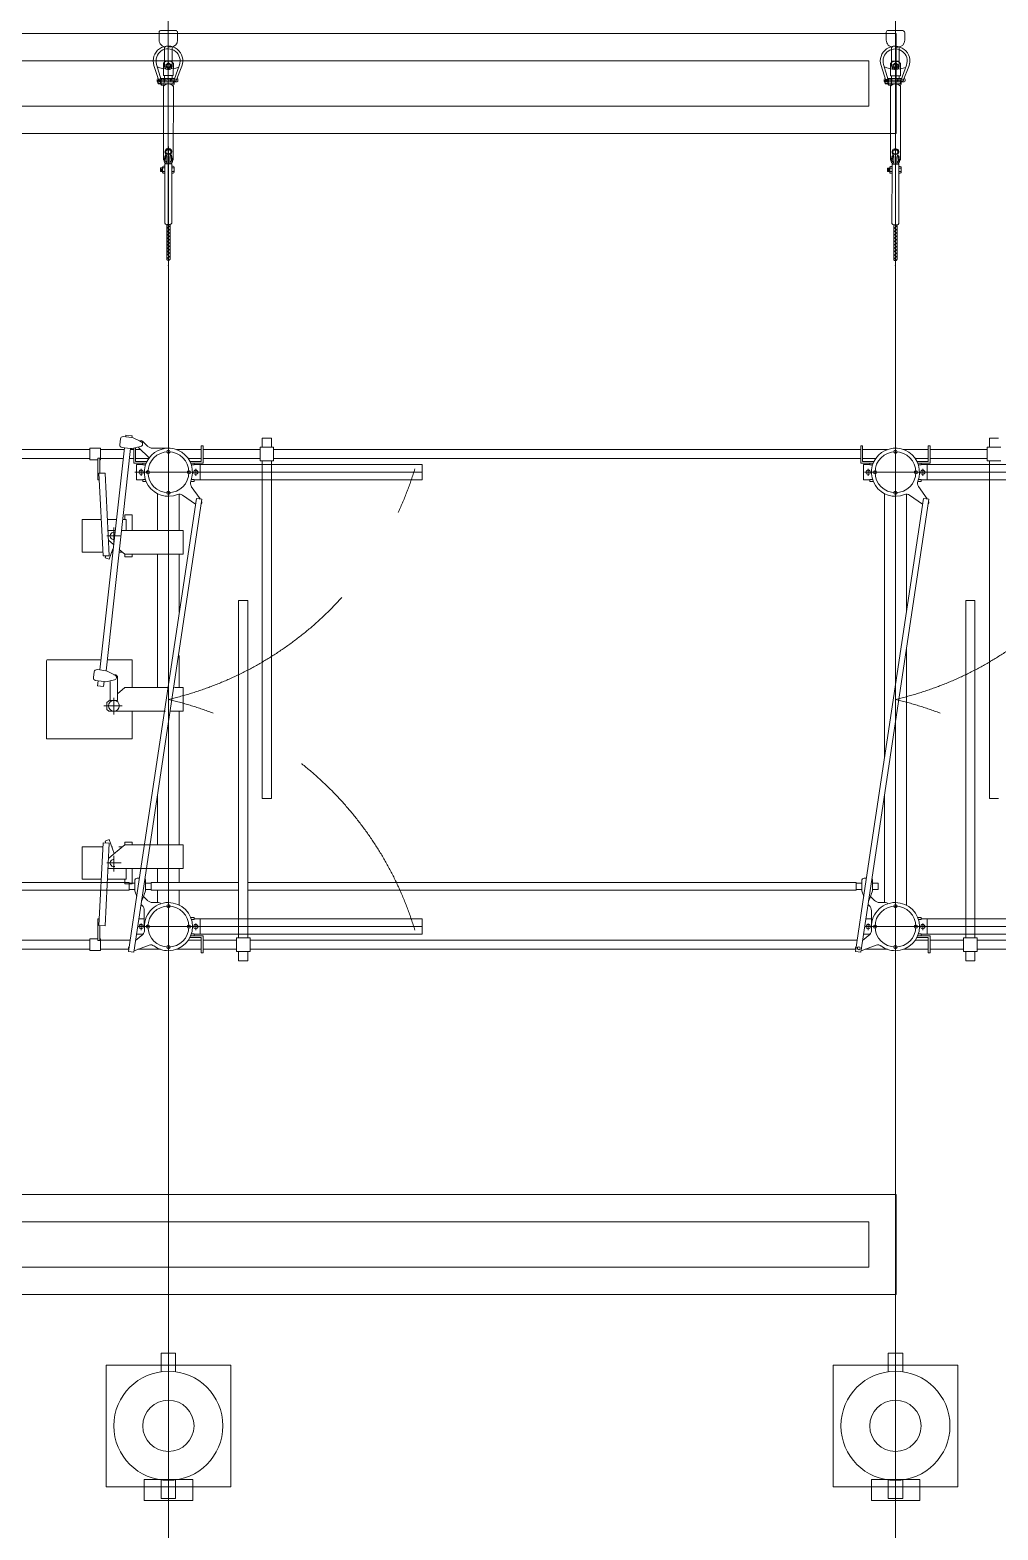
# Model space of a CAD drawing. Header units: millimetres. Extents: x 37084 to 180780, y -153145 to -16322.
# Drawn here: x 72419 to 77744, y -63819 to -55566 of the extents above; entities that cross this region are included whole.
import ezdxf

# ---------------------------------------------------------------- set-up
doc = ezdxf.new("R2010")
doc.units = ezdxf.units.MM
doc.header["$MEASUREMENT"] = 0
doc.linetypes.add('HIDDEN', pattern=[0.375, 0.25, -0.125])
doc.layers.add('00', color=5, linetype='Continuous', lineweight=9)
doc.layers.add('1_Phu_kien', color=5, linetype='Continuous', lineweight=9)
for name, color, linetype in [('1_Day dan', 5, 'Continuous'), ('DCL 3P-2ES', 7, 'Continuous'), ('Muong cap GD nay', 3, 'Continuous')]:
    doc.layers.add(name, color=color, linetype=linetype)

# ---------------------------------------------------------------- blocks, each defined once
blk = doc.blocks.new('CT 220kV')
at = {"color": 0, "linetype": 'ByBlock', "lineweight": -2, "ltscale": 4500}
for p, q in [((490038.4, 23628.1), (490037.9, 23627.6)), ((490037.9, 23627.6), (490037.9, 22942.6)), ((490038.4, 23628.1), (490706.9, 23628.1)), ((490706.9, 23628.1), (490707.4, 23627.6)), ((490707.4, 23627.6), (490707.4, 22942.6)), ((490667.3, 23419.3), (490782.7, 23419.3)), ((490667.3, 23284.6), (490667.3, 23419.3)), ((490782.7, 23419.3), (490782.7, 23284.6)), ((489973, 23324.6), (489972.5, 23324.1)), ((489972.5, 23324.1), (489972.5, 23245.1)), ((489973, 23324.6), (490075.1, 23324.6)), ((490667.3, 23284.6), (490667.3, 23152.3)), ((490669.8, 23324.6), (490772, 23324.6)), ((490772, 23324.6), (490772.5, 23324.1)), ((490772.5, 23324.1), (490772.5, 23245.1)), ((490782.7, 23152.3), (490782.7, 23284.6)), ((489972.5, 23245.1), (489973, 23244.6)), ((489973, 23244.6), (490075.1, 23244.6)), ((490669.8, 23244.6), (490772, 23244.6)), ((490772.5, 23245.1), (490772, 23244.6)), ((490667.3, 23152.3), (490782.7, 23152.3)), ((490037.9, 22942.6), (490038.4, 22942.1)), ((490038.4, 22942.1), (490706.9, 22942.1)), ((490707.4, 22942.6), (490706.9, 22942.1))]:
    blk.add_line(p, q, dxfattribs=at)
for radius in [300, 141]:
    blk.add_circle((490372.5, 23284.6), radius, dxfattribs=at)
blk = doc.blocks.new('Chuoi su 220kV 1 day')
at = {"color": 0, "linetype": 'ByBlock', "lineweight": -2, "ltscale": 4500}
for p, q in [((494840.6, -72378.6), (494514.2, -72378.8)), ((494790.2, -72378.7), (494790.2, -72370.1)), ((494790.2, -72378.7), (494790.2, -72370.1)), ((494790.2, -72378.7), (494827.4, -72378.6)), ((494808.8, -72365.8), (494794.4, -72365.8)), ((494808.8, -72365.8), (494794.4, -72365.8)), ((494808.8, -72365.8), (494794.4, -72365.8)), ((494808.8, -72365.8), (494794.4, -72365.8)), ((494798.8, -72378.7), (494798.8, -72370.1)), ((494798.8, -72378.7), (494798.8, -72370.1)), ((494798.8, -72378.7), (494798.8, -72370.1)), ((494798.8, -72378.7), (494798.8, -72370.1)), ((494808.8, -72365.8), (494823.1, -72365.8)), ((494808.8, -72365.8), (494823.1, -72365.8)), ((494808.8, -72365.8), (494823.1, -72365.8)), ((494808.8, -72365.8), (494823.1, -72365.8)), ((494818.7, -72378.6), (494818.7, -72370.1)), ((494818.7, -72378.6), (494818.7, -72370.1)), ((494818.7, -72378.6), (494818.7, -72370.1)), ((494818.7, -72378.6), (494818.7, -72370.1)), ((494827.4, -72378.6), (494827.3, -72370.1)), ((494827.4, -72378.6), (494827.3, -72370.1)), ((494827.4, -72378.6), (494827.3, -72370.1)), ((494827.4, -72378.6), (494827.3, -72370.1)), ((494840.6, -72378.6), (494840.7, -72415.9)), ((494857.5, -72374.4), (494880.3, -72377.3)), ((494858.2, -72379.8), (494880.3, -72381.7)), ((495269.1, -72369.8), (494864.1, -72370)), ((494891, -72397.2), (494901.8, -72382.2)), ((494892.1, -72397.2), (494902.2, -72383.1)), ((494912.2, -72382.2), (494901.8, -72382.2)), ((494911.7, -72383.1), (494902.2, -72383.1)), ((494921.9, -72397.2), (494911.7, -72383.1)), ((494922.9, -72397.2), (494912.2, -72382.2)), ((495274.3, -72378.5), (495274.3, -72373)), ((495281.1, -72378.5), (495281.1, -72385.4)), ((495282, -72378.5), (495282, -72373.2)), ((495301.4, -72365.2), (495282.1, -72365.2)), ((495301.5, -72378.5), (495301.5, -72373.1)), ((495302.5, -72378.5), (495302.5, -72385.4)), ((495309.2, -72378.5), (495309.2, -72372.9)), ((495326.3, -72375.7), (495309.2, -72375.7)), ((495394.3, -72369.8), (495326.3, -72370)), ((495326.3, -72370), (495326.3, -72424.1)), ((495375.6, -72382), (495364.9, -72397)), ((495376.1, -72382.9), (495366, -72397)), ((495386, -72382), (495375.6, -72382)), ((495385.6, -72382.9), (495376.1, -72382.9)), ((495381, -72375.7), (495485.4, -72375.6)), ((495385.6, -72382.9), (495395.7, -72397)), ((495386, -72382), (495396.8, -72397)), ((495406.5, -72375.7), (495406.5, -72418.3)), ((495476.5, -72375.6), (495484.6, -72375.6)), ((495484.6, -72383.2), (495484.6, -72397)), ((495484.6, -72383.2), (495484.6, -72397)), ((495521.7, -72346.1), (495565.3, -72346.1)), ((495575.5, -72356.7), (495575.5, -72437.2)), ((494317.1, -72388.1), (494309.1, -72396.1)), ((494506.7, -72388), (494317, -72388.1)), ((494506.6, -72405.8), (494317, -72405.9)), ((494335.7, -72388.1), (494317.8, -72405.9)), ((494354.2, -72388), (494336.4, -72405.9)), ((494372.7, -72388), (494354.9, -72405.9)), ((494391.2, -72388), (494373.4, -72405.9)), ((494409.7, -72388), (494391.9, -72405.8)), ((494428.2, -72388), (494410.4, -72405.8)), ((494446.7, -72388), (494428.9, -72405.8)), ((494465.2, -72388), (494447.4, -72405.8)), ((494483.7, -72388), (494465.9, -72405.8)), ((494502.3, -72388), (494484.4, -72405.8)), ((494506.6, -72401.8), (494503, -72405.8)), ((494506.6, -72405.8), (494506.6, -72389)), ((494840.7, -72415.9), (494514.2, -72416)), ((494790.2, -72415.9), (494790.2, -72424.5)), ((494790.2, -72415.9), (494790.2, -72424.5)), ((494790.2, -72415.9), (494827.4, -72415.9)), ((494808.8, -72428.7), (494794.4, -72428.7)), ((494808.8, -72428.7), (494794.4, -72428.7)), ((494808.8, -72428.7), (494794.4, -72428.7)), ((494808.8, -72428.7), (494794.4, -72428.7)), ((494798.8, -72415.9), (494798.8, -72424.5)), ((494798.8, -72415.9), (494798.8, -72424.5)), ((494798.8, -72415.9), (494798.8, -72424.5)), ((494798.8, -72415.9), (494798.8, -72424.5)), ((494798.9, -72440), (494798.8, -72428.7)), ((494818.7, -72440), (494798.9, -72440)), ((494813.9, -72436.6), (494802.2, -72436.6)), ((494813.9, -72434.1), (494802.6, -72434.1)), ((494802.7, -72415.9), (494814.9, -72415.9)), ((494813.6, -72431.6), (494802.9, -72431.6)), ((494808.8, -72428.7), (494823.1, -72428.7)), ((494808.8, -72428.7), (494823.1, -72428.7)), ((494808.8, -72428.7), (494823.1, -72428.7)), ((494808.8, -72428.7), (494823.1, -72428.7)), ((494818.7, -72415.9), (494818.7, -72424.5)), ((494818.7, -72415.9), (494818.7, -72424.5)), ((494818.7, -72415.9), (494818.7, -72424.5)), ((494818.7, -72440), (494818.7, -72428.7)), ((494827.4, -72415.9), (494827.4, -72424.5)), ((494827.4, -72415.9), (494827.4, -72424.5)), ((494827.4, -72415.9), (494827.4, -72424.5)), ((494827.4, -72415.9), (494827.4, -72424.5)), ((494862.4, -72388.6), (494840.6, -72388.6)), ((494862.5, -72405.9), (494840.6, -72405.9)), ((494880.5, -72388.6), (494853.8, -72388.6)), ((494880.5, -72405.9), (494853.8, -72405.9)), ((494858.1, -72419.8), (494880.8, -72416.4)), ((494858.7, -72414.5), (494880.7, -72412)), ((495269.1, -72424.3), (494864.1, -72424.5)), ((494901.8, -72412.2), (494891, -72397.2)), ((494902.2, -72411.4), (494892.1, -72397.2)), ((494912.2, -72412.2), (494901.8, -72412.2)), ((494911.7, -72411.3), (494902.2, -72411.4)), ((494911.7, -72411.3), (494921.9, -72397.2)), ((494912.2, -72412.2), (494922.9, -72397.2)), ((495274.3, -72419.5), (495274.3, -72415.6)), ((495309.2, -72419.5), (495274.3, -72419.5)), ((495274.3, -72421.4), (495274.3, -72434.6)), ((495282.1, -72439.6), (495275.9, -72435.8)), ((495281.1, -72406), (495281.1, -72388.1)), ((495281.1, -72415.6), (495281.1, -72408.7)), ((495282, -72385.4), (495282, -72388.1)), ((495282, -72395), (495282, -72399.1)), ((495282, -72406), (495282.1, -72408.7)), ((495282.1, -72434.6), (495282.1, -72421.4)), ((495301.5, -72439.6), (495282.1, -72439.6)), ((495282.1, -72454.1), (495282.1, -72439.6)), ((495301.6, -72454.1), (495282.1, -72454.1)), ((495291.8, -72456.2), (495282.1, -72454.1)), ((495283, -72454.1), (495283, -72439.6)), ((495301.6, -72454.1), (495291.8, -72456.2)), ((495300.6, -72454.1), (495300.6, -72439.6)), ((495301.5, -72388.1), (495301.5, -72385.4)), ((495301.5, -72399.1), (495301.5, -72395)), ((495301.5, -72408.7), (495301.5, -72405.9)), ((495301.5, -72434.6), (495301.5, -72421.4)), ((495301.5, -72439.6), (495307.7, -72435.7)), ((495301.6, -72454.1), (495301.5, -72439.6)), ((495302.5, -72395), (495302.5, -72388.1)), ((495302.5, -72405.9), (495302.5, -72399.1)), ((495302.5, -72415.5), (495302.5, -72408.7)), ((495309.2, -72419.5), (495309.2, -72415.5)), ((495326.3, -72418.5), (495309.2, -72418.5)), ((495309.2, -72421.4), (495309.3, -72434.6)), ((495394.4, -72424.2), (495326.3, -72424.1)), ((495364.9, -72397), (495375.6, -72412)), ((495366, -72397), (495376.1, -72411.1)), ((495386.1, -72412), (495375.6, -72412)), ((495385.6, -72411.1), (495376.1, -72411.1)), ((495381, -72418.3), (495485.4, -72418.3)), ((495395.7, -72397), (495385.6, -72411.1)), ((495396.8, -72397), (495386.1, -72412)), ((495521.7, -72447.8), (495565.3, -72447.8)), ((495521.7, -72447.8), (495565.3, -72447.8)), ((494317.8, -76388.1), (494309.8, -76396.1)), ((494507.4, -76388), (494317.7, -76388.1)), ((494507.3, -76405.8), (494317.7, -76405.9)), ((494336.3, -76388.1), (494318.5, -76405.9)), ((494354.8, -76388), (494337, -76405.9)), ((494373.4, -76388), (494355.5, -76405.9)), ((494391.9, -76388), (494374.1, -76405.9)), ((494410.4, -76388), (494392.6, -76405.8)), ((494428.9, -76388), (494411.1, -76405.8)), ((494447.4, -76388), (494429.6, -76405.8)), ((494465.9, -76388), (494448.1, -76405.8)), ((494484.4, -76388), (494466.6, -76405.8)), ((494502.9, -76388), (494485.1, -76405.8)), ((494507.3, -76401.8), (494503.6, -76405.8)), ((494507.3, -76405.8), (494507.3, -76389)), ((494841.3, -76378.6), (494514.9, -76378.8)), ((494841.3, -76415.9), (494514.9, -76416)), ((494790.8, -76378.7), (494790.8, -76370.1)), ((494790.8, -76378.7), (494790.8, -76370.1)), ((494790.8, -76378.7), (494828, -76378.6)), ((494790.9, -76415.9), (494790.9, -76424.5)), ((494790.9, -76415.9), (494790.9, -76424.5)), ((494790.9, -76415.9), (494828, -76415.9)), ((494809.4, -76365.8), (494795.1, -76365.8)), ((494809.4, -76365.8), (494795.1, -76365.8)), ((494809.4, -76365.8), (494795.1, -76365.8)), ((494809.4, -76365.8), (494795.1, -76365.8)), ((494799.5, -76378.7), (494799.5, -76370.1)), ((494799.5, -76378.7), (494799.5, -76370.1)), ((494799.5, -76378.7), (494799.5, -76370.1)), ((494799.5, -76378.7), (494799.5, -76370.1)), ((494799.5, -76415.9), (494799.5, -76424.5)), ((494799.5, -76415.9), (494799.5, -76424.5)), ((494799.5, -76415.9), (494799.5, -76424.5)), ((494799.5, -76415.9), (494799.5, -76424.5)), ((494803.4, -76415.9), (494815.5, -76415.9)), ((494809.4, -76365.8), (494823.8, -76365.8)), ((494809.4, -76365.8), (494823.8, -76365.8)), ((494809.4, -76365.8), (494823.8, -76365.8)), ((494809.4, -76365.8), (494823.8, -76365.8)), ((494819.4, -76378.6), (494819.4, -76370.1)), ((494819.4, -76378.6), (494819.4, -76370.1)), ((494819.4, -76378.6), (494819.4, -76370.1)), ((494819.4, -76378.6), (494819.4, -76370.1)), ((494819.4, -76415.9), (494819.4, -76424.5)), ((494819.4, -76415.9), (494819.4, -76424.5)), ((494819.4, -76415.9), (494819.4, -76424.5)), ((494828, -76378.6), (494828, -76370.1)), ((494828, -76378.6), (494828, -76370.1)), ((494828, -76378.6), (494828, -76370.1)), ((494828, -76378.6), (494828, -76370.1)), ((494828, -76415.9), (494828, -76424.5)), ((494828, -76415.9), (494828, -76424.5)), ((494828, -76415.9), (494828, -76424.5)), ((494828, -76415.9), (494828, -76424.5)), ((494841.3, -76378.6), (494841.3, -76415.9)), ((494863.1, -76388.6), (494841.3, -76388.6)), ((494863.1, -76405.9), (494841.3, -76405.9)), ((494881.2, -76388.6), (494854.5, -76388.6)), ((494881.2, -76405.9), (494854.5, -76405.9)), ((494858.2, -76374.4), (494881, -76377.3)), ((494858.7, -76419.8), (494881.5, -76416.4)), ((494858.9, -76379.8), (494881, -76381.7)), ((494859.3, -76414.5), (494881.3, -76412)), ((495269.8, -76369.8), (494864.7, -76370)), ((495269.8, -76424.3), (494864.8, -76424.5)), ((494891.7, -76397.2), (494902.4, -76382.2)), ((494902.4, -76412.2), (494891.7, -76397.2)), ((494892.8, -76397.2), (494902.9, -76383.1)), ((494902.9, -76411.4), (494892.8, -76397.2)), ((494912.8, -76382.2), (494902.4, -76382.2)), ((494912.9, -76412.2), (494902.4, -76412.2)), ((494912.4, -76383.1), (494902.9, -76383.1)), ((494912.4, -76411.3), (494902.9, -76411.4)), ((494922.5, -76397.2), (494912.4, -76383.1)), ((494912.4, -76411.3), (494922.5, -76397.2)), ((494923.6, -76397.2), (494912.8, -76382.2)), ((494912.9, -76412.2), (494923.6, -76397.2)), ((495275, -76378.5), (495275, -76373)), ((495275, -76419.5), (495275, -76415.6)), ((495309.9, -76419.5), (495275, -76419.5)), ((495275, -76421.4), (495275, -76434.6)), ((495281.7, -76378.5), (495281.7, -76385.4)), ((495281.8, -76406), (495281.7, -76388.1)), ((495281.8, -76415.6), (495281.8, -76408.7)), ((495282.7, -76378.5), (495282.7, -76373.2)), ((495282.7, -76385.4), (495282.7, -76388.1)), ((495282.7, -76395), (495282.7, -76399.1)), ((495282.7, -76406), (495282.7, -76408.7)), ((495282.7, -76434.6), (495282.7, -76421.4)), ((495302.1, -76365.2), (495282.8, -76365.2)), ((495302.2, -76378.5), (495302.2, -76373.1)), ((495302.2, -76388.1), (495302.2, -76385.4)), ((495302.2, -76399.1), (495302.2, -76395)), ((495302.2, -76408.7), (495302.2, -76405.9)), ((495302.2, -76434.6), (495302.2, -76421.4)), ((495303.2, -76378.5), (495303.2, -76385.4)), ((495303.2, -76395), (495303.2, -76388.1)), ((495303.2, -76405.9), (495303.2, -76399.1)), ((495303.2, -76415.5), (495303.2, -76408.7)), ((495309.9, -76378.5), (495309.9, -76372.9)), ((495327, -76375.7), (495309.9, -76375.7)), ((495309.9, -76419.5), (495309.9, -76415.5)), ((495326.9, -76418.5), (495309.9, -76418.5)), ((495309.9, -76421.4), (495309.9, -76434.6)), ((495327, -76370), (495326.9, -76424.1)), ((495395, -76424.2), (495326.9, -76424.1)), ((495395, -76369.8), (495327, -76370)), ((495376.3, -76382), (495365.6, -76397)), ((495365.6, -76397), (495376.3, -76412)), ((495376.7, -76382.9), (495366.6, -76397)), ((495366.6, -76397), (495376.8, -76411.1)), ((495386.7, -76382), (495376.3, -76382)), ((495386.7, -76412), (495376.3, -76412)), ((495386.3, -76382.9), (495376.7, -76382.9)), ((495386.3, -76411.1), (495376.8, -76411.1)), ((495381.6, -76375.7), (495486, -76375.6)), ((495381.7, -76418.3), (495486, -76418.3)), ((495386.3, -76382.9), (495396.4, -76397)), ((495396.4, -76397), (495386.3, -76411.1)), ((495386.7, -76382), (495397.5, -76397)), ((495397.5, -76397), (495386.7, -76412)), ((495407.1, -76375.7), (495407.2, -76418.3)), ((495477.2, -76375.6), (495485.2, -76375.6)), ((495485.2, -76383.2), (495485.3, -76397)), ((495485.2, -76383.2), (495485.3, -76397)), ((495522.3, -76346.1), (495566, -76346.1)), ((495576.1, -76356.7), (495576.2, -76437.2)), ((494809.5, -76428.7), (494795.1, -76428.7)), ((494809.5, -76428.7), (494795.1, -76428.7)), ((494809.5, -76428.7), (494795.1, -76428.7)), ((494809.5, -76428.7), (494795.1, -76428.7)), ((494799.5, -76440), (494799.5, -76428.7)), ((494819.4, -76440), (494799.5, -76440)), ((494814.6, -76436.6), (494802.9, -76436.6)), ((494814.6, -76434.1), (494803.2, -76434.1)), ((494814.3, -76431.6), (494803.6, -76431.6)), ((494809.5, -76428.7), (494823.8, -76428.7)), ((494809.5, -76428.7), (494823.8, -76428.7)), ((494809.5, -76428.7), (494823.8, -76428.7)), ((494809.5, -76428.7), (494823.8, -76428.7)), ((494819.4, -76440), (494819.4, -76428.7)), ((495282.7, -76439.6), (495276.6, -76435.8)), ((495302.2, -76439.6), (495282.7, -76439.6)), ((495282.7, -76454.1), (495282.7, -76439.6)), ((495302.2, -76454.1), (495282.7, -76454.1)), ((495292.5, -76456.2), (495282.7, -76454.1)), ((495283.7, -76454.1), (495283.7, -76439.6)), ((495302.2, -76454.1), (495292.5, -76456.2)), ((495301.3, -76454.1), (495301.2, -76439.6)), ((495302.2, -76439.6), (495308.3, -76435.7)), ((495302.2, -76454.1), (495302.2, -76439.6)), ((495522.4, -76447.8), (495566, -76447.8)), ((495522.4, -76447.8), (495566, -76447.8))]:
    blk.add_line(p, q, dxfattribs=at)
at = {"color": 0, "linetype": 'ByBlock', "lineweight": 20, "ltscale": 4500}
for p, q in [((495292.8, -72349.6), (495292.8, -72401.3)), ((495299.9, -72380.4), (495297.9, -72384)), ((495305.7, -72344.2), (495298.2, -72344.2)), ((495378.2, -72323.2), (495299.4, -72353.7)), ((495299.9, -72380.4), (495304, -72380.4)), ((495302, -72393.8), (495302, -72374.5)), ((495384.9, -72336.5), (495304, -72365.9)), ((495306.1, -72384), (495304, -72380.4)), ((495311.1, -72363.3), (495311.2, -72401.3)), ((495292.8, -72453.1), (495292.8, -72401.3)), ((495293.8, -72384), (495310.7, -72384)), ((495297.9, -72384), (495299.9, -72387.6)), ((495299.9, -72422.2), (495297.9, -72418.7)), ((495305.8, -72458.5), (495298.3, -72458.5)), ((495382, -72476.3), (495299.8, -72449)), ((495299.9, -72422.2), (495304.1, -72422.2)), ((495302, -72408.8), (495302, -72428.2)), ((495388.5, -72462.1), (495303.7, -72436.6)), ((495304, -72387.6), (495306.1, -72384)), ((495306.1, -72418.7), (495304.1, -72422.2)), ((495311.2, -72438.9), (495311.2, -72401.3)), ((495306.4, -76344.2), (495298.9, -76344.2)), ((495378.8, -76323.2), (495300.1, -76353.7)), ((495385.6, -76336.5), (495304.7, -76365.9)), ((495293.5, -76349.6), (495293.5, -76401.3)), ((495293.5, -76453.1), (495293.5, -76401.3)), ((495294.5, -76384), (495311.3, -76384)), ((495300.6, -76380.4), (495298.5, -76384)), ((495298.5, -76384), (495300.6, -76387.6)), ((495300.6, -76422.2), (495298.5, -76418.7)), ((495300.6, -76380.4), (495304.7, -76380.4)), ((495300.6, -76422.2), (495304.7, -76422.2)), ((495302.7, -76393.8), (495302.7, -76374.5)), ((495302.7, -76408.8), (495302.7, -76428.2)), ((495306.8, -76384), (495304.7, -76380.4)), ((495304.7, -76387.6), (495306.8, -76384)), ((495306.8, -76418.7), (495304.7, -76422.2)), ((495311.8, -76363.3), (495311.8, -76401.3)), ((495311.9, -76438.9), (495311.8, -76401.3)), ((495306.4, -76458.5), (495299, -76458.5)), ((495382.7, -76476.3), (495300.4, -76449)), ((495389.2, -76462.1), (495304.4, -76436.6))]:
    blk.add_line(p, q, dxfattribs=at)
for centre, radius in [((495302, -72384), 3.57), ((495301.8, -72442.8), 6.51), ((495302, -72418.7), 3.57), ((495302.7, -76384), 3.57), ((495302.7, -76418.7), 3.57), ((495302.5, -76442.8), 6.51)]:
    blk.add_circle(centre, radius, dxfattribs=at)
at = {"color": 0, "linetype": 'ByBlock', "lineweight": -2, "ltscale": 4500}
for centre in [(495381, -72397), (495381.7, -76397)]:
    blk.add_circle(centre, 9.1, dxfattribs=at)
for centre, radius, start, end in [((494517.8, -72389.4), 11.2, 108.96916, 178.24568), ((494794.4, -72370.1), 4.24, 90.02692, 180.02692), ((494794.4, -72370.1), 4.24, 90.02692, 180.02692), ((494794.4, -72370.1), 4.24, 90.02692, 180.02692), ((494794.4, -72370.1), 4.24, 90.02692, 180.02692), ((494794.6, -72370.1), 4.24, 0.02692, 90.02692), ((494803.1, -72370.1), 4.24, 90.02692, 180.02692), ((494803.1, -72370.1), 4.24, 90.02692, 180.02692), ((494803.1, -72370.1), 4.24, 90.02692, 180.02692), ((494803.1, -72370.1), 4.24, 90.02692, 180.02692), ((494814.4, -72370.1), 4.24, 0.02692, 90.02692), ((494814.4, -72370.1), 4.24, 0.02692, 90.02692), ((494814.4, -72370.1), 4.24, 0.02692, 90.02692), ((494814.4, -72370.1), 4.24, 0.02692, 90.02692), ((494822.9, -72370.1), 4.24, 90.02692, 180.02692), ((494823.1, -72370.1), 4.24, 0.02692, 90.02692), ((494823.1, -72370.1), 4.24, 0.02692, 90.02692), ((494823.1, -72370.1), 4.24, 0.02692, 90.02692), ((494823.1, -72370.1), 4.24, 0.02692, 90.02692), ((494862.5, -72400.3), 27.7, 119.35569, 141.99742), ((494860.1, -72392.7), 13, 98.17951, 161.92731), ((494855.8, -72388.3), 14, 82.90465, 119.35569), ((494889.1, -72397.2), 37, 132.6154, 166.51122), ((494877.8, -72389.8), 12.8, 17.05586, 78.71509), ((494876.7, -72394.7), 13.5, 34.9458, 74.56824), ((494878.2, -72361.1), 27.6, 274.8731, 310.81077), ((494907, -72397.2), 18.6, 0.02692, 125.24493), ((495244.1, -72397.1), 37, 312.6154, 47.43845), ((495282.1, -72373), 7.79, 90.02692, 180.02692), ((495291.8, -72382.6), 13.6, 44.26957, 135.78427), ((495301.4, -72373), 7.79, 0.02692, 90.02692), ((495381, -72397), 21.3, 90.02692, 270.02692), ((495369.7, -72397), 36.8, 312.51108, 47.54277), ((495521.7, -72383.2), 37.1, 90.02692, 180.02692), ((495560.9, -72360.5), 15.1, 14.63395, 73.05871), ((494318, -72397), 8.97, 83.23732, 276.81652), ((494517.8, -72405.4), 11.2, 181.80816, 251.08469), ((494794.4, -72424.5), 4.24, 180.02692, 270.02692), ((494794.4, -72424.5), 4.24, 180.02692, 270.02692), ((494794.4, -72424.5), 4.24, 180.02692, 270.02692), ((494794.4, -72424.5), 4.24, 180.02692, 270.02692), ((494794.6, -72424.5), 4.24, 270.02692, 0.02692), ((494794.6, -72424.5), 4.24, 270.02692, 0.02692), ((494794.6, -72424.5), 4.24, 270.02692, 0.02692), ((494794.6, -72424.5), 4.24, 270.02692, 0.02692), ((494803.1, -72424.5), 4.24, 180.02692, 270.02692), ((494803.1, -72424.5), 4.24, 180.02692, 270.02692), ((494803.1, -72424.5), 4.24, 180.02692, 270.02692), ((494803.1, -72424.5), 4.24, 180.02692, 270.02692), ((494814.5, -72424.5), 4.24, 270.02692, 0.02692), ((494814.5, -72424.5), 4.24, 270.02692, 0.02692), ((494814.5, -72424.5), 4.24, 270.02692, 0.02692), ((494814.5, -72424.5), 4.24, 270.02692, 0.02692), ((494823, -72424.5), 4.24, 180.02692, 270.02692), ((494823.1, -72424.5), 4.24, 270.02692, 0.02692), ((494823.1, -72424.5), 4.24, 270.02692, 0.02692), ((494823.1, -72424.5), 4.24, 270.02692, 0.02692), ((494823.1, -72424.5), 4.24, 270.02692, 0.02692), ((494862.4, -72393.9), 27.7, 218.31709, 242.08464), ((494860.2, -72401.6), 13, 199.44522, 263.26083), ((494856, -72406), 14, 242.08464, 278.53568), ((494889.1, -72397.2), 37, 193.54263, 227.43845), ((494878.2, -72433.3), 27.6, 49.24307, 85.18075), ((494877.1, -72399), 13.5, 285.4856, 321.31025), ((494878.2, -72403.9), 12.8, 281.33875, 339.1225), ((494907, -72397.2), 18.6, 234.80892, 0.02692), ((495521.7, -72410.7), 37.1, 180.02692, 270.02692), ((495565.7, -72437.9), 9.82, 267.7661, 4.64893), ((494318.7, -76397), 8.97, 83.23732, 276.81652), ((494518.5, -76389.4), 11.2, 108.96916, 178.24568), ((494518.5, -76405.4), 11.2, 181.80816, 251.08469), ((494795.1, -76370.1), 4.24, 90.02692, 180.02692), ((494795.1, -76370.1), 4.24, 90.02692, 180.02692), ((494795.1, -76370.1), 4.24, 90.02692, 180.02692), ((494795.1, -76370.1), 4.24, 90.02692, 180.02692), ((494795.1, -76424.5), 4.24, 180.02692, 270.02692), ((494795.1, -76424.5), 4.24, 180.02692, 270.02692), ((494795.1, -76424.5), 4.24, 180.02692, 270.02692), ((494795.1, -76424.5), 4.24, 180.02692, 270.02692), ((494795.3, -76370.1), 4.24, 0.02692, 90.02692), ((494795.3, -76424.5), 4.24, 270.02692, 0.02692), ((494795.3, -76424.5), 4.24, 270.02692, 0.02692), ((494795.3, -76424.5), 4.24, 270.02692, 0.02692), ((494795.3, -76424.5), 4.24, 270.02692, 0.02692), ((494803.7, -76370.1), 4.24, 90.02692, 180.02692), ((494803.7, -76370.1), 4.24, 90.02692, 180.02692), ((494803.7, -76370.1), 4.24, 90.02692, 180.02692), ((494803.7, -76370.1), 4.24, 90.02692, 180.02692), ((494803.8, -76424.5), 4.24, 180.02692, 270.02692), ((494803.8, -76424.5), 4.24, 180.02692, 270.02692), ((494803.8, -76424.5), 4.24, 180.02692, 270.02692), ((494803.8, -76424.5), 4.24, 180.02692, 270.02692), ((494815.1, -76370.1), 4.24, 0.02692, 90.02692), ((494815.1, -76370.1), 4.24, 0.02692, 90.02692), ((494815.1, -76370.1), 4.24, 0.02692, 90.02692), ((494815.1, -76370.1), 4.24, 0.02692, 90.02692), ((494815.1, -76424.5), 4.24, 270.02692, 0.02692), ((494815.1, -76424.5), 4.24, 270.02692, 0.02692), ((494815.1, -76424.5), 4.24, 270.02692, 0.02692), ((494815.1, -76424.5), 4.24, 270.02692, 0.02692), ((494823.6, -76370.1), 4.24, 90.02692, 180.02692), ((494823.6, -76424.5), 4.24, 180.02692, 270.02692), ((494823.8, -76370.1), 4.24, 0.02692, 90.02692), ((494823.8, -76370.1), 4.24, 0.02692, 90.02692), ((494823.8, -76370.1), 4.24, 0.02692, 90.02692), ((494823.8, -76370.1), 4.24, 0.02692, 90.02692), ((494823.8, -76424.5), 4.24, 270.02692, 0.02692), ((494823.8, -76424.5), 4.24, 270.02692, 0.02692), ((494823.8, -76424.5), 4.24, 270.02692, 0.02692), ((494823.8, -76424.5), 4.24, 270.02692, 0.02692), ((494863.2, -76400.3), 27.7, 119.35569, 141.99742), ((494863.1, -76393.9), 27.7, 218.31709, 242.08464), ((494860.8, -76392.7), 13, 98.17951, 161.92731), ((494860.9, -76401.6), 13, 199.44522, 263.26083), ((494856.4, -76388.3), 14, 82.90465, 119.35569), ((494856.7, -76406), 14, 242.08464, 278.53568), ((494889.8, -76397.2), 37, 132.6154, 166.51122), ((494889.8, -76397.2), 37, 193.54263, 227.43845), ((494878.5, -76389.8), 12.8, 17.05586, 78.71509), ((494877.4, -76394.7), 13.5, 34.9458, 74.56824), ((494878.9, -76361.1), 27.6, 274.8731, 310.81077), ((494878.9, -76433.3), 27.6, 49.24307, 85.18075), ((494877.7, -76399), 13.5, 285.4856, 321.31025), ((494878.8, -76403.9), 12.8, 281.33875, 339.1225), ((494907.6, -76397.2), 18.6, 0.02692, 125.24493), ((494907.6, -76397.2), 18.6, 234.80892, 0.02692), ((495244.8, -76397.1), 37, 312.6154, 47.43845), ((495282.8, -76373), 7.79, 90.02692, 180.02692), ((495292.5, -76382.6), 13.6, 44.26957, 135.78427), ((495302.1, -76373), 7.79, 0.02692, 90.02692), ((495381.7, -76397), 21.3, 90.02692, 270.02692), ((495370.4, -76397), 36.8, 312.51108, 47.54277), ((495522.3, -76383.2), 37.1, 90.02692, 180.02692), ((495522.4, -76410.7), 37.1, 180.02692, 270.02692), ((495561.6, -76360.5), 15.1, 14.63395, 73.05871), ((495566.4, -76437.9), 9.82, 267.7661, 4.64893)]:
    blk.add_arc(centre, radius, start, end, dxfattribs=at)
at = {"color": 0, "linetype": 'ByBlock', "lineweight": 20, "ltscale": 4500}
for centre, radius, start, end in [((495298.2, -72349.6), 5.43, 90.02692, 180.02692), ((495301.8, -72359.8), 6.51, 111.20477, 289.99445), ((495301.8, -72359.8), 6.51, 289.99445, 111.20477), ((495305.7, -72349.6), 5.43, 0.02692, 90.02692), ((495522, -72397), 159.5, 159.39102, 202.43143), ((495407.6, -72399), 81.4, 251.67219, 111.20477), ((495407.6, -72398.7), 66.2, 253.28681, 109.99445), ((495298.3, -72453.1), 5.43, 180.02692, 270.02692), ((495305.8, -72453.1), 5.43, 270.02692, 0.02692), ((495298.9, -76349.6), 5.43, 90.02692, 180.02692), ((495306.4, -76349.6), 5.43, 0.02692, 90.02692), ((495522.7, -76397), 159.5, 159.39102, 202.43143), ((495408.3, -76399), 81.4, 251.67219, 111.20477), ((495408.3, -76398.7), 66.2, 253.28681, 109.99445), ((495302.4, -76359.8), 6.51, 111.20477, 289.99445), ((495302.4, -76359.8), 6.51, 289.99445, 111.20477), ((495298.9, -76453.1), 5.43, 180.02692, 270.02692), ((495306.4, -76453.1), 5.43, 270.02692, 0.02692)]:
    blk.add_arc(centre, radius, start, end, dxfattribs=at)
at = {"color": 0, "linetype": 'ByBlock', "lineweight": -2, "ltscale": 4500}
for points in [[(495282.1, -72421.4), (495280.8, -72420.5), (495278.2, -72418.5), (495275.6, -72420.5), (495274.3, -72421.4)], [(495282.1, -72434.6), (495280.8, -72435.6), (495278.2, -72437.5), (495275.6, -72435.6), (495274.3, -72434.6)], [(495301.5, -72421.4), (495298.3, -72420.5), (495291.8, -72418.5), (495285.3, -72420.5), (495282.1, -72421.4)], [(495301.5, -72434.6), (495298.3, -72435.6), (495291.8, -72437.5), (495285.3, -72435.6), (495282.1, -72434.6)], [(495309.2, -72421.4), (495308, -72420.4), (495305.4, -72418.5), (495302.8, -72420.5), (495301.5, -72421.4)], [(495309.3, -72434.6), (495308, -72435.6), (495305.4, -72437.5), (495302.8, -72435.6), (495301.5, -72434.6)], [(495282.7, -76421.4), (495281.4, -76420.5), (495278.9, -76418.5), (495276.3, -76420.5), (495275, -76421.4)], [(495302.2, -76421.4), (495299, -76420.5), (495292.5, -76418.5), (495286, -76420.5), (495282.7, -76421.4)], [(495309.9, -76421.4), (495308.6, -76420.4), (495306.1, -76418.5), (495303.5, -76420.5), (495302.2, -76421.4)], [(495282.7, -76434.6), (495281.5, -76435.6), (495278.9, -76437.5), (495276.3, -76435.6), (495275, -76434.6)], [(495302.2, -76434.6), (495299, -76435.6), (495292.5, -76437.5), (495286, -76435.6), (495282.7, -76434.6)], [(495309.9, -76434.6), (495308.6, -76435.6), (495306.1, -76437.5), (495303.5, -76435.6), (495302.2, -76434.6)]]:
    blk.add_open_spline(points, degree=3, dxfattribs=at)
for p in [(494282.5, -72397.5), (494283.1, -76397.5)]:
    blk.add_point(p, dxfattribs=at)
blk = doc.blocks.new('DCL 220kV 3 PHA 2l TD')
at = {"color": 0, "linetype": 'ByBlock', "lineweight": -2, "ltscale": 4500}
for p, q in [((365564.4, 23466), (365564.4, 24687.6)), ((365606.4, 24687.6), (365606.4, 23120.8)), ((365606.4, 24687.6), (365606.4, 23120.8)), ((365648.4, 23466), (365648.4, 24687.6)), ((368064.4, 23466), (368064.4, 24687.6)), ((368106.4, 24687.6), (368106.4, 23120.8)), ((368148.4, 23466), (368148.4, 24687.6)), ((365418.9, 23807.5), (365418.9, 23857.5)), ((365468.9, 23795), (365468.9, 23870)), ((365543.9, 23795), (365543.9, 23870)), ((367401.4, 23807.5), (367401.4, 23857.5)), ((368181.4, 23740), (368181.4, 23920)), ((368231.4, 23740), (368231.4, 23920)), ((365418.9, 23807.5), (365468.9, 23807.5)), ((365543.9, 23795), (365468.9, 23795)), ((365481.4, 23481.8), (365481.4, 23795)), ((365531.4, 23481.8), (365531.4, 23795)), ((365543.9, 23807.5), (367401.4, 23807.5)), ((366311.4, 23677.5), (366311.4, 23727.5)), ((368168.9, 23727.5), (366311.4, 23727.5)), ((368168.9, 23740), (368243.9, 23740)), ((368168.9, 23665), (368168.9, 23740)), ((368243.9, 23665), (368243.9, 23740)), ((368293.9, 23727.5), (368243.9, 23727.5)), ((368293.9, 23677.5), (368293.9, 23727.5)), ((368168.9, 23677.5), (366311.4, 23677.5)), ((368168.9, 23665), (368243.9, 23665)), ((368181.4, 23481.8), (368181.4, 23665)), ((368231.4, 23481.8), (368231.4, 23665)), ((368293.9, 23677.5), (368243.9, 23677.5)), ((365461.4, 23481.8), (365556.4, 23481.8)), ((365461.4, 23471.8), (365461.4, 23481.8)), ((365461.4, 23471.8), (365546.4, 23471.8)), ((365481.4, 23334.9), (365481.4, 23471.8)), ((365531.4, 23400.2), (365531.4, 23471.8)), ((365546.4, 23471.8), (365546.4, 23409.1)), ((365556.4, 23481.8), (365556.4, 23413.7)), ((365564.4, 23466), (365648.4, 23466)), ((365564.4, 23466), (365564.4, 23431.8)), ((365588.4, 23441), (365626.9, 23441)), ((365588.4, 23441), (365626.9, 23441)), ((365648.4, 23466), (365648.4, 23431.8)), ((365683.9, 23417.1), (365753.2, 23465)), ((365732.5, 23368.5), (365782, 23440.2)), ((365750.2, 23444.9), (365754.7, 23474.6)), ((365750.2, 23444.9), (367884.8, 23124.8)), ((365754.7, 23474.6), (367884.8, 23155.2)), ((368064.4, 23466), (368064.4, 23431.8)), ((368064.4, 23466), (368148.4, 23466)), ((368088.4, 23441), (368126.9, 23441)), ((368088.4, 23441), (368126.9, 23441)), ((368148.4, 23466), (368148.4, 23431.8)), ((368251.4, 23481.8), (368156.4, 23481.8)), ((368156.4, 23481.8), (368156.4, 23413.7)), ((368251.4, 23471.8), (368166.4, 23471.8)), ((368166.4, 23471.8), (368166.4, 23409.1)), ((368181.4, 23400.2), (368181.4, 23471.8)), ((368231.4, 23334.9), (368231.4, 23471.8)), ((368251.4, 23471.8), (368251.4, 23481.8)), ((365566.4, 23431.8), (365556.4, 23431.8)), ((365556.4, 23431.8), (365556.4, 23413.7)), ((365566.4, 23431.8), (365566.4, 23417.3)), ((365646.4, 23431.8), (365646.4, 23417.3)), ((365646.4, 23431.8), (365656.4, 23431.8)), ((365646.4, 23431.8), (365656.4, 23431.8)), ((365656.4, 23431.8), (365656.4, 23413.7)), ((368056.4, 23431.8), (368056.4, 23413.7)), ((368066.4, 23431.8), (368056.4, 23431.8)), ((368066.4, 23431.8), (368066.4, 23417.3)), ((368146.4, 23431.8), (368146.4, 23417.3)), ((368146.4, 23431.8), (368156.4, 23431.8)), ((368156.4, 23431.8), (368156.4, 23413.7)), ((365471.3, 23291), (365473.9, 23291)), ((365606.4, 23291), (368106.4, 23291)), ((366376.7, 23351), (365727.2, 23351)), ((367988.3, 23351), (366579, 23351)), ((365481.4, 23110.2), (365481.4, 23247)), ((367177, 23231), (365724.5, 23231)), ((367973.9, 23231), (367379.3, 23231)), ((367902.3, 23195.4), (367867.3, 23195.4)), ((367867.3, 23165.4), (367867.3, 23195.4)), ((367902.3, 23165.4), (367902.3, 23195.4)), ((367973.9, 23203.3), (367973.9, 23237.1)), ((367980.4, 23249.9), (367978.3, 23247.7)), ((368231.4, 23123.5), (368231.4, 23247)), ((365461.4, 23110.2), (365546.4, 23110.2)), ((365461.4, 23110.2), (365461.4, 23100.2)), ((365531.4, 23110.2), (365531.4, 23181.8)), ((365546.4, 23110.2), (365546.4, 23172.9)), ((365556.4, 23150.2), (365556.4, 23168.3)), ((365556.4, 23100.2), (365556.4, 23168.3)), ((365566.4, 23150.2), (365556.4, 23150.2)), ((365564.4, 23116), (365564.4, 23150.2)), ((365564.4, 23116), (365648.4, 23116)), ((365566.4, 23150.2), (365566.4, 23164.7)), ((365588.4, 23141), (365626.9, 23141)), ((365588.4, 23141), (365626.9, 23141)), ((365588.4, 23141), (365626.9, 23141)), ((365646.4, 23150.2), (365646.4, 23164.7)), ((365646.4, 23150.2), (365656.4, 23150.2)), ((365646.4, 23150.2), (365656.4, 23150.2)), ((365648.4, 23116), (365648.4, 23150.2)), ((365656.4, 23150.2), (365656.4, 23168.3)), ((367839.8, 23119.4), (367839.8, 23131.6)), ((367868.1, 23165.4), (367853.8, 23165.4)), ((367901.6, 23165.4), (367868.1, 23165.4)), ((367884.8, 23155.2), (368247.4, 23100.8)), ((367884.8, 23124.8), (368243, 23071.1)), ((367909.8, 23165.4), (367901.6, 23165.4)), ((367955.7, 23148.6), (367909.8, 23165.4)), ((367940.1, 23116.6), (367909.8, 23105.4)), ((367962.2, 23175.1), (367941.1, 23153.9)), ((367990.5, 23146.8), (367984, 23140.3)), ((368018.7, 23158.5), (368106.4, 23158.5)), ((368064.4, 23128.3), (368064.4, 23158.5)), ((368088.4, 23141), (368126.9, 23141)), ((368088.4, 23141), (368126.9, 23141)), ((368088.4, 23141), (368126.9, 23141)), ((368148.4, 23116), (368148.4, 23151.1)), ((368149.9, 23149.5), (368183.7, 23110.4)), ((368209.1, 23184.3), (368239.2, 23102)), ((365461.4, 23100.2), (365556.4, 23100.2)), ((365481.4, 19870), (365481.4, 23100.2)), ((365531.4, 19870), (365531.4, 23100.2)), ((367868.1, 23105.4), (367853.8, 23105.4)), ((367905.7, 23075.4), (367864, 23075.4)), ((367864, 19727.5), (367864, 23075.4)), ((367867.3, 23075.4), (367867.3, 23105.4)), ((367901.6, 23105.4), (367868.1, 23105.4)), ((367909.8, 23105.4), (367901.6, 23105.4)), ((367902.3, 23075.4), (367902.3, 23105.4)), ((367905.7, 19727.5), (367905.7, 23075.4)), ((368181.4, 19740), (368181.4, 23080.4)), ((368231.4, 19740), (368231.4, 23072.9)), ((368243, 23071.1), (368247.4, 23100.8)), ((365564.4, 19466), (365564.4, 20687.6)), ((365564.4, 20687.6), (365648.4, 20687.6)), ((365606.4, 20687.6), (365606.4, 19120.8)), ((365648.4, 19466), (365648.4, 20687.6)), ((368064.4, 19466), (368064.4, 20687.6)), ((368064.4, 20687.6), (368148.4, 20687.6)), ((368106.4, 20687.6), (368106.4, 19120.8)), ((368148.4, 19466), (368148.4, 20687.6)), ((365418.9, 19857.5), (365468.9, 19857.5)), ((365418.9, 19807.5), (365418.9, 19857.5)), ((365543.9, 19870), (365468.9, 19870)), ((365468.9, 19795), (365468.9, 19870)), ((365543.9, 19795), (365543.9, 19870)), ((365543.9, 19857.5), (367401.4, 19857.5)), ((367401.4, 19807.5), (367401.4, 19857.5)), ((365418.9, 19807.5), (365468.9, 19807.5)), ((365543.9, 19795), (365468.9, 19795)), ((365481.4, 19481.8), (365481.4, 19795)), ((365531.4, 19481.8), (365531.4, 19795)), ((365543.9, 19807.5), (367401.4, 19807.5)), ((366311.4, 19677.5), (366311.4, 19727.5)), ((368168.9, 19727.5), (366311.4, 19727.5)), ((368168.9, 19740), (368243.9, 19740)), ((368168.9, 19665), (368168.9, 19740)), ((368243.9, 19665), (368243.9, 19740)), ((368293.9, 19727.5), (368243.9, 19727.5)), ((368293.9, 19677.5), (368293.9, 19727.5)), ((368168.9, 19677.5), (366311.4, 19677.5)), ((367864, 19195.4), (367864, 19677.5)), ((367905.7, 19195.4), (367905.7, 19677.5)), ((368168.9, 19665), (368243.9, 19665)), ((368181.4, 19481.8), (368181.4, 19665)), ((368231.4, 19481.8), (368231.4, 19665)), ((368293.9, 19677.5), (368243.9, 19677.5)), ((365461.4, 19481.8), (365556.4, 19481.8)), ((365461.4, 19471.8), (365461.4, 19481.8)), ((365556.4, 19481.8), (365556.4, 19413.7)), ((368106.4, 19485.4), (368106.4, 19120.8)), ((368251.4, 19481.8), (368156.4, 19481.8)), ((368156.4, 19481.8), (368156.4, 19413.7)), ((368251.4, 19471.8), (368251.4, 19481.8)), ((365461.4, 19471.8), (365546.4, 19471.8)), ((365481.4, 19334.9), (365481.4, 19471.8)), ((365531.4, 19400.2), (365531.4, 19471.8)), ((365546.4, 19471.8), (365546.4, 19409.1)), ((365566.4, 19431.8), (365556.4, 19431.8)), ((365556.4, 19431.8), (365556.4, 19413.7)), ((365564.4, 19466), (365648.4, 19466)), ((365564.4, 19466), (365564.4, 19431.8)), ((365566.4, 19431.8), (365566.4, 19417.3)), ((365588.4, 19441), (365626.9, 19441)), ((365588.4, 19441), (365626.9, 19441)), ((365606.4, 19476.1), (365606.4, 19105.4)), ((365646.4, 19431.8), (365656.4, 19431.8)), ((365646.4, 19431.8), (365656.4, 19431.8)), ((365646.4, 19431.8), (365646.4, 19417.3)), ((365648.4, 19466), (365648.4, 19431.8)), ((365656.4, 19431.8), (365656.4, 19413.7)), ((365683.9, 19417.1), (365753.2, 19465)), ((365732.5, 19368.5), (365782, 19440.2)), ((365750.2, 19444.9), (365754.7, 19474.6)), ((365750.2, 19444.9), (367884.8, 19124.8)), ((365754.7, 19474.6), (367884.8, 19155.2)), ((368056.4, 19431.8), (368056.4, 19413.7)), ((368066.4, 19431.8), (368056.4, 19431.8)), ((368064.4, 19466), (368064.4, 19431.8)), ((368064.4, 19466), (368148.4, 19466)), ((368066.4, 19431.8), (368066.4, 19417.3)), ((368088.4, 19441), (368126.9, 19441)), ((368088.4, 19441), (368126.9, 19441)), ((368146.4, 19431.8), (368156.4, 19431.8)), ((368146.4, 19431.8), (368146.4, 19417.3)), ((368148.4, 19466), (368148.4, 19431.8)), ((368156.4, 19431.8), (368156.4, 19413.7)), ((368251.4, 19471.8), (368166.4, 19471.8)), ((368166.4, 19471.8), (368166.4, 19409.1)), ((368181.4, 19400.2), (368181.4, 19471.8)), ((368231.4, 19334.9), (368231.4, 19471.8)), ((365926.4, 19351), (365727.2, 19351)), ((365926.4, 19372.5), (365926.4, 19031.8)), ((365926.4, 19372.5), (366056.4, 19372.5)), ((366056.4, 19372.5), (366056.4, 19050.8)), ((366376.7, 19351), (366056.4, 19351)), ((366791.4, 19351), (366614, 19351)), ((366791.4, 19351), (366614, 19351)), ((366921.4, 19372.5), (366791.4, 19372.5)), ((366791.4, 19372.5), (366791.4, 19324.4)), ((366921.4, 19372.5), (366921.4, 19304.9)), ((367656.4, 19351), (366921.4, 19351)), ((367656.4, 19372.5), (367656.4, 19050.8)), ((367786.4, 19372.5), (367656.4, 19372.5)), ((367786.4, 19372.5), (367786.4, 18997.6)), ((367864, 19351), (367786.4, 19351)), ((367988.3, 19351), (367905.7, 19351)), ((365473.9, 19203.3), (365473.9, 19291)), ((365606.4, 19290.7), (368106.4, 19291)), ((365926.4, 19231), (365724.5, 19231)), ((366791.4, 19231), (366056.4, 19231)), ((366791.4, 19294.1), (366791.4, 19050.8)), ((366921.4, 19274.6), (366921.4, 18962.5)), ((367656.4, 19231), (367379.3, 19231)), ((367864, 19231), (367786.4, 19231)), ((367973.9, 19231), (367905.7, 19231)), ((367973.9, 19203.3), (367973.9, 19237.1)), ((367980.4, 19249.9), (367978.3, 19247.7)), ((368231.4, 19123.5), (368231.4, 19247)), ((365462.2, 19175.1), (365436.7, 19149.6)), ((365527.9, 19184.2), (365469.4, 19125.7)), ((365531.4, 19110.2), (365531.4, 19181.8)), ((365546.4, 19110.2), (365546.4, 19172.9)), ((365556.4, 19150.2), (365556.4, 19168.3)), ((365556.4, 19100.2), (365556.4, 19168.3)), ((365566.4, 19150.2), (365556.4, 19150.2)), ((365564.4, 19116), (365564.4, 19150.2)), ((365566.4, 19150.2), (365566.4, 19164.7)), ((365646.4, 19150.2), (365646.4, 19164.7)), ((365646.4, 19150.2), (365656.4, 19150.2)), ((365646.4, 19150.2), (365656.4, 19150.2)), ((365648.4, 19116), (365648.4, 19150.2)), ((365656.4, 19150.2), (365656.4, 19168.3)), ((367868.1, 19165.4), (367853.8, 19165.4)), ((367905.7, 19195.4), (367864, 19195.4)), ((367867.3, 19195.4), (367867.3, 19165.4)), ((367901.6, 19165.4), (367868.1, 19165.4)), ((367884.8, 19155.2), (368247.4, 19100.8)), ((367909.8, 19165.4), (367901.6, 19165.4)), ((367902.3, 19195.4), (367902.3, 19165.4)), ((367955.7, 19148.6), (367909.8, 19165.4)), ((367962.2, 19175.1), (367941.1, 19153.9)), ((368018.7, 19158.5), (368106.4, 19158.5)), ((368064.4, 19128.3), (368064.4, 19158.5)), ((368148.4, 19116), (368148.4, 19151.1)), ((368149.9, 19149.5), (368183.7, 19110.4)), ((368209.1, 19184.3), (368239.2, 19102)), ((365405.8, 19091), (365402.1, 19057.2)), ((365405.8, 19091), (365415.7, 19089.9)), ((365415.7, 19089.7), (365412.1, 19056.4)), ((365416.8, 19097.7), (365415.9, 19089.5)), ((365433.8, 19132.6), (365416.6, 19097.9)), ((365438.3, 19141.7), (365433.8, 19132.6)), ((365464.4, 19138.8), (365468.8, 19121.1)), ((365468.8, 19121.1), (365476.2, 19091.4)), ((365471.6, 19110.2), (365546.4, 19110.2)), ((365475.3, 19083.2), (365471.7, 19049.9)), ((365474, 19100.2), (365556.4, 19100.2)), ((365476.2, 19091.4), (365475.3, 19083.2)), ((365475.3, 19083.1), (366699.2, 18948.1)), ((365481.4, 19110.2), (365481.4, 19137.7)), ((365481.4, 19082.4), (365481.4, 19100.2)), ((365531.4, 19076.7), (365531.4, 19100.2)), ((365564.4, 19116), (365648.4, 19116)), ((365588.4, 19141), (365626.9, 19141)), ((365588.4, 19141), (365626.9, 19141)), ((365588.4, 19141), (365626.9, 19141)), ((365926.4, 19091), (365841.4, 19091)), ((365841.4, 19052), (365841.4, 19091)), ((366071.4, 19091), (366056.4, 19091)), ((366071.4, 19052), (366071.4, 19091)), ((366639.4, 19091), (366639.4, 18954.9)), ((366791.4, 19091), (366639.4, 19091)), ((367073.4, 19091), (366921.4, 19091)), ((367073.4, 19091), (367073.4, 18620)), ((367641.4, 19091), (367656.4, 19091)), ((367641.4, 19052), (367641.4, 19091)), ((367786.4, 19091), (367871.4, 19091)), ((367839.8, 19119.4), (367839.8, 19131.6)), ((367868.1, 19105.4), (367853.8, 19105.4)), ((367905.7, 19075.4), (367864, 19075.4)), ((367864, 19075.4), (367864, 15727.5)), ((367867.3, 19105.4), (367867.3, 19075.4)), ((367901.6, 19105.4), (367868.1, 19105.4)), ((367871.4, 19052), (367871.4, 19091)), ((367884.8, 19124.8), (368243, 19071.1)), ((367909.8, 19105.4), (367901.6, 19105.4)), ((367902.3, 19105.4), (367902.3, 19075.4)), ((367905.7, 19075.4), (367905.7, 15727.5)), ((367940.1, 19116.6), (367909.8, 19105.4)), ((367990.5, 19146.8), (367984, 19140.3)), ((368088.4, 19141), (368126.9, 19141)), ((368088.4, 19141), (368126.9, 19141)), ((368088.4, 19141), (368126.9, 19141)), ((368148.4, 19120.2), (368148.4, 19125.2)), ((368181.4, 18940.9), (368181.4, 19080.4)), ((368231.4, 18940.9), (368231.4, 19072.9)), ((368243, 19071.1), (368247.4, 19100.8)), ((365402.1, 19057.2), (365412, 19056.1)), ((365412.1, 19056.4), (365410.5, 19042.2)), ((365422.9, 19026.8), (365454.7, 19023.3)), ((365471.7, 19049.9), (365470.2, 19035.8)), ((365471.6, 19049.3), (366694.4, 18914.4)), ((365481.4, 18918), (365481.4, 19048.1)), ((365531.4, 18918), (365531.4, 19042.5)), ((365866.9, 19052), (365841.4, 19052)), ((365926.4, 19059), (365866.9, 19059)), ((365866.9, 19059), (365866.9, 19038.6)), ((365866.9, 19004.4), (365866.9, 18955.1)), ((365909.5, 18991), (365995.6, 18991)), ((365926.4, 18997.6), (365926.4, 18962.5)), ((365956.4, 18951.9), (365956.4, 19031)), ((366004.4, 18988.8), (365980.9, 18960.7)), ((366028.5, 18986), (366085.2, 18965.4)), ((366056.4, 19050.8), (366030.6, 19020)), ((366045.9, 19038.2), (366045.9, 19018.3)), ((366045.9, 18984.1), (366045.9, 18979.7)), ((366056.4, 19052), (366071.4, 19052)), ((366723.2, 18997.6), (366700.1, 18954.6)), ((366730.4, 19011), (366720.4, 19001)), ((366720.4, 18991.1), (366720.4, 19001)), ((366730.4, 19011), (366861.4, 19011)), ((366749.2, 18993.9), (366759.5, 18946.2)), ((366791.4, 19050.8), (366824.8, 19011)), ((366848.3, 18991), (366939.8, 18991)), ((366861.4, 19011), (366861.4, 18971)), ((366891.4, 18935.2), (366891.4, 19036.1)), ((367704.5, 18993.4), (367627.6, 18965.4)), ((367656.4, 19052), (367641.4, 19052)), ((367656.4, 19050.8), (367708.4, 18988.8)), ((367666.9, 19038.2), (367666.9, 19018.3)), ((367666.9, 18984.1), (367666.9, 18979.7)), ((367708.4, 18988.8), (367731.9, 18960.7)), ((367803.3, 18991), (367717.2, 18991)), ((367756.4, 18951.9), (367756.4, 19031)), ((367786.4, 19059), (367845.9, 19059)), ((367786.4, 18997.6), (367786.4, 18962.5)), ((367845.9, 19059), (367845.9, 19038.6)), ((367845.9, 19052), (367871.4, 19052)), ((367845.9, 19038.6), (367845.9, 18955.1)), ((365474.4, 18918), (365538.4, 18918)), ((365474.4, 18858), (365474.4, 18918)), ((365529.2, 18913), (365612.1, 18913)), ((365529.2, 18903), (365529.2, 18913)), ((365529.2, 18903), (365648.2, 18903)), ((365538.4, 18913), (365538.4, 18918)), ((365538.4, 18858), (365538.4, 18903)), ((366065.5, 18964.9), (365610.6, 18942.6)), ((365612.3, 18908.9), (365610.6, 18942.6)), ((366067.1, 18931.2), (365612.3, 18908.9)), ((365648.2, 18910.7), (365648.2, 18903)), ((365866.9, 18921.4), (365866.9, 18817)), ((365926.4, 18962.5), (365930.6, 18958.3)), ((366045.9, 18930.2), (366045.9, 18817)), ((366067.1, 18931.2), (366065.5, 18964.9)), ((366066.3, 18947.5), (366077.2, 18943.6)), ((366077.2, 18943.6), (366085.2, 18965.4)), ((366639.4, 18920.7), (366639.4, 18622)), ((366694.3, 18913.2), (366692.3, 18899.1)), ((366698.9, 18946.4), (366694.3, 18913.2)), ((366700.1, 18954.6), (366698.9, 18946.4)), ((366753.7, 18904.9), (366751.7, 18890.8)), ((366758.4, 18938), (366753.7, 18904.9)), ((366753.7, 18904.6), (366780.8, 18900.8)), ((366757.7, 18971), (366861.4, 18971)), ((366759.5, 18946.2), (366758.4, 18938)), ((366758.4, 18938.3), (366785.5, 18934.5)), ((366785.5, 18934.5), (366780.8, 18900.8)), ((366858.3, 18971), (366873.8, 18952.5)), ((366911.4, 18952.5), (366873.8, 18952.5)), ((366921.4, 18962.5), (366911.4, 18952.5)), ((367635.6, 18943.6), (367627.6, 18965.4)), ((367646.4, 18947.5), (367635.6, 18943.6)), ((367645.6, 18931.2), (367647.3, 18964.9)), ((367645.6, 18931.2), (368100.5, 18908.9)), ((367647.3, 18964.9), (368102.2, 18942.6)), ((367666.9, 18930.2), (367666.9, 18817)), ((367786.4, 18962.5), (367782.2, 18958.3)), ((367845.9, 18921.4), (367845.9, 18817)), ((368064.5, 18910.7), (368064.5, 18903)), ((368183.6, 18903), (368064.5, 18903)), ((368100.5, 18908.9), (368102.2, 18942.6)), ((368183.6, 18913), (368100.7, 18913)), ((368238.4, 18918), (368174.4, 18918)), ((368174.4, 18913), (368174.4, 18918)), ((368174.4, 18858), (368174.4, 18903)), ((368181.4, 18940.9), (368181.4, 18918)), ((368183.6, 18903), (368183.6, 18913)), ((368231.4, 18940.9), (368231.4, 18918)), ((368238.4, 18858), (368238.4, 18918)), ((365474.4, 18858), (365538.4, 18858)), ((365481.4, 18858), (365481.4, 15870)), ((365531.4, 18858), (365531.4, 18858)), ((365531.4, 18858), (365531.4, 15870)), ((366704.2, 18883.3), (366735.9, 18878.8)), ((368238.4, 18858), (368174.4, 18858)), ((368181.4, 18858), (368181.4, 18858)), ((368181.4, 18858), (368181.4, 15740)), ((368231.4, 18858), (368231.4, 15740)), ((365866.9, 18817), (366045.9, 18817)), ((367845.9, 18817), (367666.9, 18817)), ((367073.4, 18620), (366642.4, 18620))]:
    blk.add_line(p, q, dxfattribs=at)
for centre, radius in [((365606.4, 23441), 12), ((368106.4, 23441), 12), ((365606.4, 23291), 112.5), ((365606.4, 23403.5), 9), ((368106.4, 23291), 112.5), ((368106.4, 23403.5), 9), ((365493.9, 23291), 9), ((365718.9, 23291), 9), ((367993.9, 23291), 9), ((368218.9, 23291), 9), ((365606.4, 23141), 12), ((365606.4, 23178.5), 9), ((368106.4, 23141), 12), ((368106.4, 23178.5), 9), ((368225.4, 23088.9), 8.12), ((365606.4, 19291), 112.5), ((365606.4, 19441), 12), ((365606.4, 19403.5), 9), ((368106.4, 19291), 112.5), ((368106.4, 19441), 12), ((368106.4, 19403.5), 9), ((365493.9, 19291), 9), ((365718.9, 19291), 9), ((367993.9, 19291), 9), ((368218.9, 19291), 9), ((365606.4, 19141), 12), ((365606.4, 19178.5), 9), ((368106.4, 19141), 12), ((368106.4, 19178.5), 9), ((366891.4, 18991), 30)]:
    blk.add_circle(centre, radius, dxfattribs=at)
at = {"color": 2, "linetype": 'HIDDEN', "lineweight": 15, "ltscale": 4500}
for centre, start, end in [((365048, 22870.2), 13.09799, 73.13135), ((368664.8, 22870.2), 106.86865, 166.90201), ((365048, 18870.2), 13.09799, 73.13135), ((368664.8, 18870.2), 106.86865, 166.90201)]:
    blk.add_arc(centre, 1856.7, start, end, dxfattribs=at)
at = {"color": 0, "linetype": 'ByBlock', "lineweight": -2, "ltscale": 4500}
for centre, radius, start, end in [((365772.2, 23456.8), 17.5, 50.46836, 112.47454), ((365606.4, 23291), 132.5, 68.13913, 21.86077), ((365666.9, 23441.8), 30, 248.13913, 304.62962), ((365757.2, 23351.5), 30, 145.37038, 201.86077), ((368106.4, 23291), 132.5, 0, 180), ((368106.4, 23291), 132.5, 180, 277.36086), ((368106.4, 23291), 132.5, 323.63923, 0), ((367933.9, 23203.3), 40, 315, 0.00001), ((367988.9, 23237.1), 15, 135, 180.00001), ((368237.3, 23194.7), 30, 143.63923, 200.12962), ((367853.8, 23119.4), 14, 180, 270), ((367853.8, 23151.4), 14, 90, 135.07725), ((367950.8, 23135.4), 14, 35.58519, 69.80286), ((368018.7, 23118.5), 40, 89.99999, 135), ((368127.2, 23129.8), 30, 40.87037, 97.36086), ((368225.4, 23088.9), 17.5, 230.46972, 292.47385), ((365606.4, 19291), 132.5, 68.13913, 21.86077), ((365666.9, 19441.8), 30, 248.13913, 304.62962), ((365772.2, 19456.8), 17.5, 50.46836, 112.47454), ((368106.4, 19291), 132.5, 0, 180), ((365757.2, 19351.5), 30, 145.37038, 201.86077), ((368106.4, 19291), 132.5, 180, 277.36086), ((367988.9, 19237.1), 15, 135, 180.00001), ((368106.4, 19291), 132.5, 323.63923, 0), ((365447.3, 19139), 15, 134.99996, 210.42774), ((365450.8, 19135.4), 14, 13.99682, 153.60241), ((365433.9, 19203.3), 40, 315.00005, 0.00005), ((367853.8, 19151.4), 14, 90, 135.07725), ((367950.8, 19135.4), 14, 35.58519, 69.80286), ((367933.9, 19203.3), 40, 315, 0.00001), ((368018.7, 19118.5), 40, 89.99999, 135), ((368127.2, 19129.8), 30, 40.87037, 97.36086), ((368237.3, 19194.7), 30, 143.63923, 200.12962), ((367853.8, 19119.4), 14, 180, 270), ((368225.4, 19088.9), 17.5, 230.46972, 292.47385), ((365424.4, 19040.7), 14, 173.79968, 263.79968), ((365456.3, 19037.3), 14, 263.79968, 353.79968), ((365956.4, 18991), 20, 164.3056, 2.74084), ((366735.5, 18991), 14, 12.19868, 151.80427), ((367756.4, 18991), 20, 177.25916, 15.6944), ((366706.2, 18897.2), 14, 172.00153, 262.00153), ((366737.8, 18892.7), 14, 262.00153, 352.00153)]:
    blk.add_arc(centre, radius, start, end, dxfattribs=at)
blk = doc.blocks.new('LT220')
at = {"layer": '1_Day dan', "color": 0, "linetype": 'ByBlock', "lineweight": -2}
for p, q in [((484930.7, 48504.8), (484931.2, 53838.9)), ((488932.5, 49115.6), (488931.9, 53838.5))]:
    blk.add_line(p, q, dxfattribs=at)
at = {"layer": '1_Day dan', "color": 0, "linetype": 'ByBlock', "lineweight": -2, "ltscale": 4500}
for p, q in [((488931.6, -12360.3), (488931.4, 50058.6)), ((484931.4, 49096), (484931.6, -12360.9))]:
    blk.add_line(p, q, dxfattribs=at)
at = {"color": 0, "linetype": 'ByBlock', "lineweight": -2, "rotation": 270}
for p in [(461646.9, 532429.7), (465646.9, 532429.7)]:
    blk.add_blockref('CT 220kV', p, dxfattribs=at)
at = {"layer": '1_Phu_kien', "color": 0, "linetype": 'ByBlock', "lineweight": -2, "xscale": -1, "rotation": 269.9999999999733}
blk.add_blockref('Chuoi su 220kV 1 day', (561328.6, -445840.5), dxfattribs=at)
at = {"layer": 'DCL 3P-2ES', "color": 0, "linetype": 'ByBlock', "lineweight": -2, "rotation": 270}
blk.add_blockref('DCL 220kV 3 PHA 2l TD', (465640.7, 412910.6, 0), dxfattribs=at)

msp = doc.modelspace()

# ---------------------------------------------------------------- linework, layer by layer
at = {"layer": 'Muong cap GD nay', "lineweight": 15}
for p, q in [((77183.6, -55585.6, 0), (62042.9, -55585.6, 0)), ((77183.6, -56135.6, 0), (77183.6, -55585.6, 0)), ((77033.6, -55735.6, 0), (62105, -55735.6, 0)), ((77033.6, -55735.6, 0), (77033.6, -55985.6, 0)), ((63630.8, -55985.6, 0), (77033.6, -55985.6, 0)), ((63692.9, -56135.6, 0), (77183.6, -56135.6, 0)), ((77183.9, -61973.8, 0), (63692.9, -61973.8, 0)), ((77183.9, -62523.8, 0), (77183.9, -61973.8, 0)), ((77033.9, -62123.8, 0), (63630.8, -62123.8, 0)), ((77033.9, -62373.8, 0), (77033.9, -62123.8, 0)), ((63630.8, -62373.8, 0), (77033.9, -62373.8, 0)), ((63692.9, -62523.8, 0), (77183.9, -62523.8, 0))]:
    msp.add_line(p, q, dxfattribs=at)

# ---------------------------------------------------------------- block references
at = {"layer": '00', "lineweight": 20, "ltscale": 4500}
msp.add_blockref('LT220', (-411751.6, -105303.5, 0), dxfattribs=at)

doc.saveas('drawing.dxf')
